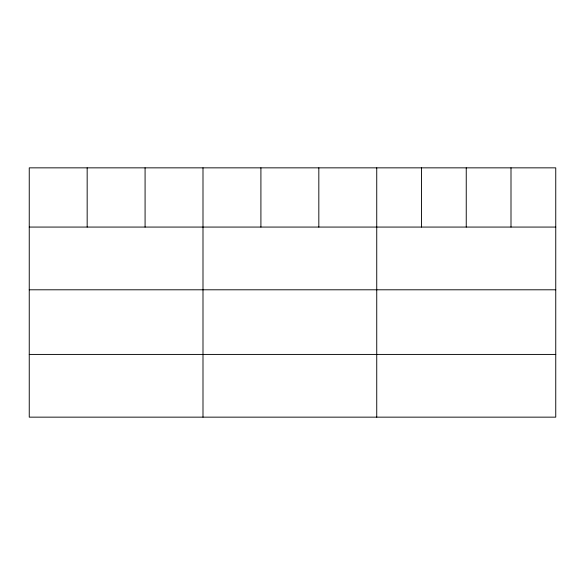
<?xml version="1.0" encoding="UTF-8"?>
<svg xmlns="http://www.w3.org/2000/svg" width="585" height="585" viewBox="0 0 585 585"><rect width="100%" height="100%" fill="white"/><g stroke="black" fill="none" stroke-linecap="round" stroke-linejoin="round"><path stroke-width="0.88" d="M555.75 227.068L555.75 417.149L29.25 417.149L29.25 167.851L555.75 167.851L555.75 227.068L29.25 227.068M29.25 289.794L555.75 289.794M29.25 354.422L555.75 354.422M510.997 167.851L510.997 227.068M466.245 167.851L466.245 227.068M421.492 167.851L421.492 227.068M376.74 167.851L376.74 417.149M318.825 167.851L318.825 227.068M260.91 167.851L260.91 227.068M202.995 167.851L202.995 417.149M145.08 167.851L145.08 227.068M87.165 167.851L87.165 227.068"/></g></svg>
